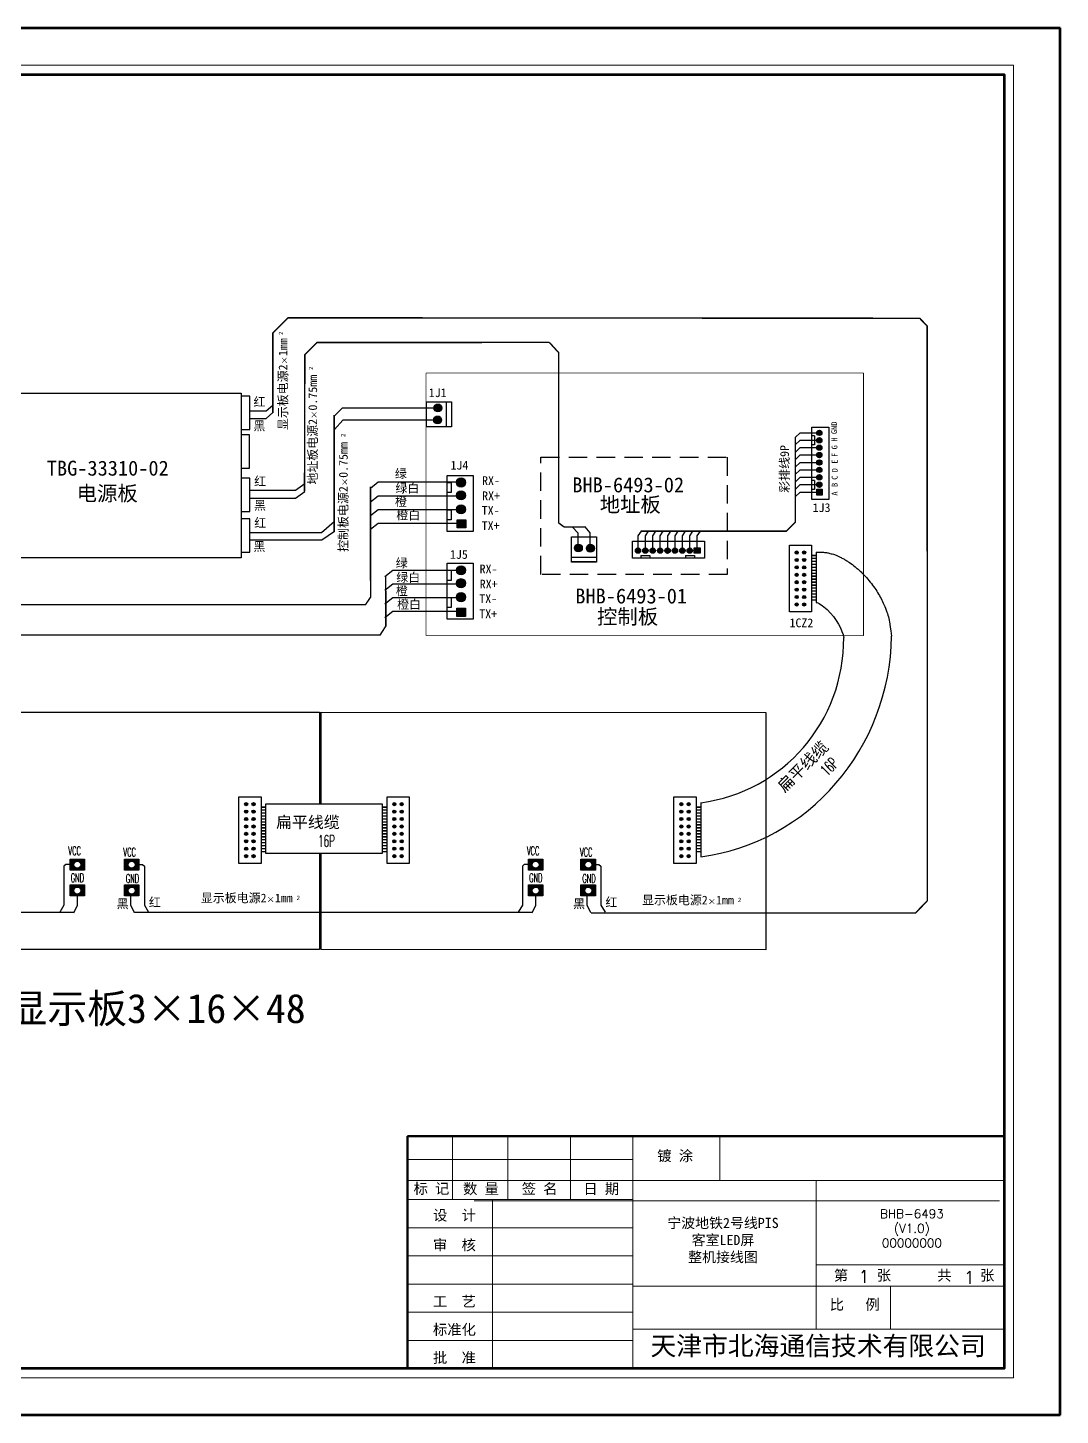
# Model space of a CAD drawing. Header units: millimetres. Extents: x 21690 to 43741, y 2905 to 6411.
# Drawn here: x 22008.2 to 22362, y 2905 to 3380.2 of the extents above; entities that cross this region are included whole.
import ezdxf

# ---------------------------------------------------------------- set-up
doc = ezdxf.new("R2010")
doc.units = ezdxf.units.MM
doc.linetypes.add('DASHED2', pattern=[9.525, 6.35, -3.175])
doc.layers.add('KEEPOUTLAYER', color=6, linetype='Continuous')
doc.layers.add('SHEET', color=5, linetype='Continuous')
doc.layers.add('图层2', color=4, linetype='Continuous', lineweight=15)
doc.styles.get("Standard").update_dxf_attribs({"font": 'txt', "bigfont": 'gbcbig.shx'})
doc.styles.add('STYLE2', font='SIMHEI.TTF')

msp = doc.modelspace()

# ---------------------------------------------------------------- hatches: boundary and pattern name
at = {"linetype": 'Continuous'}
for points in [[(22147.38, 3250.02, 1), (22150.08, 3250.02, 1)], [(22147.29, 3245.91, 1), (22149.99, 3245.91, 1)], [(22155.09, 3224.51, 1), (22158.23, 3224.51, 1)], [(22155.09, 3220.08, 1), (22158.23, 3220.08, 1)], [(22155.09, 3215.3, 1), (22158.23, 3215.3, 1)], [(22198.24, 3202.05, 1), (22195.54, 3202.05, 1)], [(22202.36, 3201.96, 1), (22199.66, 3201.96, 1)], [(22272.25, 3200.49, 1), (22271.17, 3200.49, 1)], [(22272.25, 3197.95, 1), (22271.17, 3197.95, 1)], [(22274.79, 3200.49, 1), (22273.71, 3200.49, 1)], [(22274.79, 3197.95, 1), (22273.71, 3197.95, 1)], [(22155.09, 3194.43, 1), (22158.23, 3194.43, 1)], [(22272.25, 3195.41, 1), (22271.17, 3195.41, 1)], [(22272.25, 3192.87, 1), (22271.17, 3192.87, 1)], [(22274.79, 3195.41, 1), (22273.71, 3195.41, 1)], [(22274.79, 3192.87, 1), (22273.71, 3192.87, 1)], [(22155.09, 3189.99, 1), (22158.23, 3189.99, 1)], [(22272.25, 3190.33, 1), (22271.17, 3190.33, 1)], [(22274.79, 3190.33, 1), (22273.71, 3190.33, 1)], [(22155.09, 3185.21, 1), (22158.23, 3185.21, 1)], [(22272.25, 3187.79, 1), (22271.17, 3187.79, 1)], [(22272.25, 3185.25, 1), (22271.17, 3185.25, 1)], [(22274.79, 3187.79, 1), (22273.71, 3187.79, 1)], [(22274.79, 3185.25, 1), (22273.71, 3185.25, 1)], [(22272.25, 3182.71, 1), (22271.17, 3182.71, 1)], [(22274.79, 3182.71, 1), (22273.71, 3182.71, 1)], [(22083.57, 3114.31, 1), (22082.49, 3114.31, 1)], [(22086.11, 3114.31, 1), (22085.03, 3114.31, 1)], [(22134.34, 3114.31, 1), (22133.26, 3114.31, 1)], [(22136.88, 3114.31, 1), (22135.8, 3114.31, 1)], [(22232.69, 3114.31, 1), (22231.61, 3114.31, 1)], [(22235.23, 3114.31, 1), (22234.15, 3114.31, 1)], [(22083.57, 3111.77, 1), (22082.49, 3111.77, 1)], [(22083.57, 3109.23, 1), (22082.49, 3109.23, 1)], [(22086.11, 3111.77, 1), (22085.03, 3111.77, 1)], [(22086.11, 3109.23, 1), (22085.03, 3109.23, 1)], [(22134.34, 3111.77, 1), (22133.26, 3111.77, 1)], [(22134.34, 3109.23, 1), (22133.26, 3109.23, 1)], [(22136.88, 3111.77, 1), (22135.8, 3111.77, 1)], [(22136.88, 3109.23, 1), (22135.8, 3109.23, 1)], [(22232.69, 3111.77, 1), (22231.61, 3111.77, 1)], [(22232.69, 3109.23, 1), (22231.61, 3109.23, 1)], [(22235.23, 3111.77, 1), (22234.15, 3111.77, 1)], [(22235.23, 3109.23, 1), (22234.15, 3109.23, 1)], [(22083.57, 3106.69, 1), (22082.49, 3106.69, 1)], [(22083.57, 3104.15, 1), (22082.49, 3104.15, 1)], [(22086.11, 3106.69, 1), (22085.03, 3106.69, 1)], [(22086.11, 3104.15, 1), (22085.03, 3104.15, 1)], [(22134.34, 3106.69, 1), (22133.26, 3106.69, 1)], [(22134.34, 3104.15, 1), (22133.26, 3104.15, 1)], [(22136.88, 3106.69, 1), (22135.8, 3106.69, 1)], [(22136.88, 3104.15, 1), (22135.8, 3104.15, 1)], [(22232.69, 3106.69, 1), (22231.61, 3106.69, 1)], [(22232.69, 3104.15, 1), (22231.61, 3104.15, 1)], [(22235.23, 3106.69, 1), (22234.15, 3106.69, 1)], [(22235.23, 3104.15, 1), (22234.15, 3104.15, 1)], [(22083.57, 3101.61, 1), (22082.49, 3101.61, 1)], [(22083.57, 3099.07, 1), (22082.49, 3099.07, 1)], [(22086.11, 3101.61, 1), (22085.03, 3101.61, 1)], [(22086.11, 3099.07, 1), (22085.03, 3099.07, 1)], [(22134.34, 3101.61, 1), (22133.26, 3101.61, 1)], [(22134.34, 3099.07, 1), (22133.26, 3099.07, 1)], [(22136.88, 3101.61, 1), (22135.8, 3101.61, 1)], [(22136.88, 3099.07, 1), (22135.8, 3099.07, 1)], [(22232.69, 3101.61, 1), (22231.61, 3101.61, 1)], [(22232.69, 3099.07, 1), (22231.61, 3099.07, 1)], [(22235.23, 3101.61, 1), (22234.15, 3101.61, 1)], [(22235.23, 3099.07, 1), (22234.15, 3099.07, 1)], [(22083.57, 3096.53, 1), (22082.49, 3096.53, 1)], [(22086.11, 3096.53, 1), (22085.03, 3096.53, 1)], [(22134.34, 3096.53, 1), (22133.26, 3096.53, 1)], [(22136.88, 3096.53, 1), (22135.8, 3096.53, 1)], [(22232.69, 3096.53, 1), (22231.61, 3096.53, 1)], [(22235.23, 3096.53, 1), (22234.15, 3096.53, 1)]]:
    msp.add_hatch(color=256, dxfattribs=at).paths.add_polyline_path(points)
h = msp.add_hatch(color=256)
h.paths.add_polyline_path([(22022.67, 3091.75), (22027.62, 3091.75), (22027.62, 3095.49), (22022.67, 3095.49)])
h.paths.add_polyline_path([(22026.37, 3093.58, -1), (22023.97, 3093.58, -1)], flags=16)
h = msp.add_hatch(color=256)
h.paths.add_polyline_path([(22041.32, 3091.75), (22046.27, 3091.75), (22046.27, 3095.49), (22041.32, 3095.49)])
h.paths.add_polyline_path([(22045.02, 3093.58, -1), (22042.62, 3093.58, -1)], flags=16)
h = msp.add_hatch(color=256)
h.paths.add_polyline_path([(22179.77, 3091.75), (22184.72, 3091.75), (22184.72, 3095.49), (22179.77, 3095.49)])
h.paths.add_polyline_path([(22183.47, 3093.58, -1), (22181.07, 3093.58, -1)], flags=16)
h = msp.add_hatch(color=256)
h.paths.add_polyline_path([(22197.77, 3091.75), (22202.73, 3091.75), (22202.73, 3095.49), (22197.77, 3095.49)])
h.paths.add_polyline_path([(22201.47, 3093.58, -1), (22199.08, 3093.58, -1)], flags=16)
h = msp.add_hatch(color=256)
h.paths.add_polyline_path([(22022.67, 3082.91), (22027.62, 3082.91), (22027.62, 3086.65), (22022.67, 3086.65)])
h.paths.add_polyline_path([(22026.37, 3084.74, -1), (22023.97, 3084.74, -1)], flags=16)
h = msp.add_hatch(color=256)
h.paths.add_polyline_path([(22041.32, 3082.91), (22046.27, 3082.91), (22046.27, 3086.65), (22041.32, 3086.65)])
h.paths.add_polyline_path([(22045.02, 3084.74, -1), (22042.62, 3084.74, -1)], flags=16)
h = msp.add_hatch(color=256)
h.paths.add_polyline_path([(22179.77, 3082.91), (22184.72, 3082.91), (22184.72, 3086.65), (22179.77, 3086.65)])
h.paths.add_polyline_path([(22183.47, 3084.74, -1), (22181.07, 3084.74, -1)], flags=16)
h = msp.add_hatch(color=256)
h.paths.add_polyline_path([(22197.77, 3082.91), (22202.73, 3082.91), (22202.73, 3086.65), (22197.77, 3086.65)])
h.paths.add_polyline_path([(22201.47, 3084.74, -1), (22199.08, 3084.74, -1)], flags=16)
at = {"layer": 'KEEPOUTLAYER'}
for points in [[(22278.57, 3241.48, 1), (22280.37, 3241.48, 1)], [(22278.57, 3238.97, 1), (22280.37, 3238.97, 1)], [(22278.57, 3238.94, 1), (22280.37, 3238.94, 1)], [(22278.57, 3236.43, 1), (22280.37, 3236.43, 1)], [(22278.57, 3236.43, 1), (22280.37, 3236.43, 1)], [(22280.34, 3231.35, 1), (22278.54, 3231.35, 1)], [(22280.37, 3233.89, 1), (22278.57, 3233.89, 1)], [(22278.57, 3233.87, 1), (22280.37, 3233.87, 1)], [(22278.57, 3231.33, 1), (22280.37, 3231.33, 1)], [(22278.57, 3228.82, 1), (22280.37, 3228.82, 1)], [(22278.57, 3228.81, 1), (22280.37, 3228.81, 1)], [(22278.57, 3226.29, 1), (22280.37, 3226.29, 1)], [(22280.37, 3226.27, 1), (22278.57, 3226.27, 1)], [(22280.37, 3223.75, 1), (22278.57, 3223.75, 1)], [(22278.57, 3223.73, 1), (22280.37, 3223.73, 1)], [(22278.58, 3222.18), (22278.58, 3220.19), (22280.46, 3220.19), (22280.46, 3222.18)], [(22155.3, 3211.74), (22155.3, 3208.92), (22158.27, 3208.92), (22158.27, 3211.74)], [(22216.42, 3201.15, 1), (22218.22, 3201.15, 1)], [(22218.93, 3201.15, 1), (22220.73, 3201.15, 1)], [(22218.95, 3201.15, 1), (22220.75, 3201.15, 1)], [(22221.47, 3201.15, 1), (22223.27, 3201.15, 1)], [(22221.47, 3201.15, 1), (22223.27, 3201.15, 1)], [(22225.81, 3201.15, 1), (22224.01, 3201.15, 1)], [(22224.03, 3201.15, 1), (22225.83, 3201.15, 1)], [(22226.55, 3201.13, 1), (22228.35, 3201.13, 1)], [(22226.56, 3201.15, 1), (22228.36, 3201.15, 1)], [(22229.08, 3201.15, 1), (22230.88, 3201.15, 1)], [(22230.89, 3201.15, 1), (22229.09, 3201.15, 1)], [(22231.61, 3201.15, 1), (22233.41, 3201.15, 1)], [(22231.63, 3201.15, 1), (22233.43, 3201.15, 1)], [(22234.15, 3201.15, 1), (22235.95, 3201.15, 1)], [(22234.17, 3201.15, 1), (22235.97, 3201.15, 1)], [(22236.62, 3200.27), (22238.6, 3200.27), (22238.6, 3202.14), (22236.62, 3202.14)], [(22155.19, 3181.46), (22155.19, 3178.64), (22158.16, 3178.64), (22158.16, 3181.46)]]:
    msp.add_hatch(color=0, dxfattribs=at).paths.add_polyline_path(points)

# ---------------------------------------------------------------- linework, layer by layer
at = {"color": 7, "linetype": 'ByBlock', "lineweight": 100, "ltscale": 0.4}
for p, q in [((21690.03, 3380.24), (22362.03, 3380.24)), ((22362.03, 2905.04), (22362.03, 3380.24)), ((22342.83, 3348.46), (22342.83, 2921.04)), ((22362.03, 2905.04), (21690.03, 2905.04))]:
    msp.add_line(p, q, dxfattribs=at)
for p, q in [((22089.87, 3249), (22092.16, 3250.96)), ((22084.26, 3249), (22089.87, 3249)), ((22084.26, 3246.46), (22089.87, 3246.46)), ((22089.87, 3246.46), (22092.16, 3248.42)), ((22113.19, 3247.18), (22116.09, 3250.11)), ((22116.15, 3245.86), (22113.28, 3242.64)), ((22116.09, 3250.11), (22150.08, 3250.11)), ((22149.99, 3245.86), (22116.15, 3245.86)), ((22272.8, 3241.42), (22271.35, 3239.99)), ((22279.54, 3241.42), (22272.8, 3241.42)), ((22272.8, 3238.88), (22271.35, 3237.45)), ((22272.8, 3236.34), (22271.35, 3234.91)), ((22279.54, 3238.88), (22272.8, 3238.88)), ((22279.54, 3236.34), (22272.8, 3236.34)), ((22272.8, 3233.8), (22271.35, 3232.37)), ((22279.54, 3233.8), (22272.8, 3233.8)), ((22272.8, 3231.26), (22271.35, 3229.83)), ((22272.8, 3228.72), (22271.35, 3227.29)), ((22279.54, 3231.26), (22272.8, 3231.26)), ((22279.54, 3228.72), (22272.8, 3228.72)), ((22099.98, 3221.81), (22103.11, 3224.16)), ((22128.3, 3224.55), (22125.63, 3222.45)), ((22128.3, 3224.55), (22125.63, 3222.45)), ((22128.3, 3224.55), (22125.63, 3222.45)), ((22156.5, 3224.55), (22128.3, 3224.55)), ((22156.5, 3224.55), (22136.07, 3224.55)), ((22156.5, 3224.55), (22136.07, 3224.55)), ((22156.5, 3224.55), (22136.07, 3224.55)), ((22272.8, 3226.18), (22271.35, 3224.75)), ((22272.8, 3223.64), (22271.35, 3222.21)), ((22279.54, 3226.18), (22272.8, 3226.18)), ((22279.54, 3223.64), (22272.8, 3223.64)), ((22084.26, 3221.84), (22100.01, 3221.84)), ((22084.26, 3219.1), (22099.94, 3219.1)), ((22099.9, 3219.08), (22103.15, 3221.42)), ((22128.3, 3219.85), (22125.64, 3217.75)), ((22156.5, 3219.85), (22128.3, 3219.85)), ((22272.8, 3221.1), (22271.35, 3219.67)), ((22279.54, 3221.1), (22272.8, 3221.1)), ((22128.3, 3215.15), (22125.64, 3213.05)), ((22156.5, 3215.15), (22128.3, 3215.15)), ((22108.88, 3207.41), (22113.21, 3211.15)), ((22108.97, 3204.8), (22113.36, 3207.85)), ((22128.3, 3210.45), (22125.65, 3208.36)), ((22156.5, 3210.45), (22128.3, 3210.45)), ((22196.84, 3207.19), (22194.81, 3209.31)), ((22200.93, 3207.21), (22199.24, 3209.28)), ((22218.37, 3207.77), (22217.25, 3206.18)), ((22219.87, 3206.18), (22220.9, 3207.82)), ((22222.41, 3206.18), (22223.44, 3207.82)), ((22224.95, 3206.18), (22225.98, 3207.82)), ((22227.49, 3206.18), (22228.52, 3207.82)), ((22230.03, 3206.18), (22231.06, 3207.82)), ((22232.57, 3206.18), (22233.6, 3207.82)), ((22235.11, 3206.18), (22236.14, 3207.82)), ((22237.65, 3206.18), (22238.68, 3207.82)), ((22084.26, 3207.42), (22106.85, 3207.42)), ((22084.3, 3204.8), (22108.97, 3204.8)), ((22084.35, 3207.41), (22108.88, 3207.41)), ((22196.84, 3202.15), (22196.84, 3207.19)), ((22200.93, 3201.92), (22200.93, 3207.21)), ((22217.25, 3206.18), (22217.25, 3201.1)), ((22219.87, 3201.12), (22219.87, 3206.18)), ((22222.41, 3201.12), (22222.41, 3206.18)), ((22224.95, 3201.12), (22224.95, 3206.18)), ((22227.49, 3201.12), (22227.49, 3206.18)), ((22230.03, 3201.12), (22230.03, 3206.18)), ((22232.57, 3201.12), (22232.57, 3206.18)), ((22235.11, 3201.12), (22235.11, 3206.18)), ((22237.65, 3201.12), (22237.65, 3206.18)), ((22278.34, 3200.65), (22278.34, 3183.42)), ((22133.33, 3194.37), (22130.61, 3192.2)), ((22156.3, 3194.37), (22133.33, 3194.37)), ((22133.33, 3189.67), (22130.61, 3187.5)), ((22156.3, 3189.67), (22133.33, 3189.67)), ((22133.33, 3184.97), (22130.61, 3182.8)), ((22156.3, 3184.97), (22133.33, 3184.97)), ((22133.33, 3180.27), (22130.61, 3178.1)), ((22156.3, 3180.27), (22133.33, 3180.27)), ((22238.87, 3114.84), (22238.82, 3096.33)), ((22021.25, 3093.7), (22020.58, 3093.14)), ((22023.98, 3093.7), (22021.25, 3093.7)), ((22045.15, 3093.7), (22047.47, 3093.7)), ((22047.47, 3093.7), (22048.14, 3093.14)), ((22178.35, 3093.7), (22177.68, 3093.14)), ((22181.08, 3093.7), (22178.35, 3093.7)), ((22201.6, 3093.7), (22203.92, 3093.7)), ((22203.92, 3093.7), (22204.6, 3093.14)), ((22020.58, 3093.14), (22020.58, 3079.69)), ((22048.14, 3093.14), (22048.14, 3081.03)), ((22177.68, 3093.14), (22177.68, 3079.69)), ((22204.6, 3093.14), (22204.6, 3081.03)), ((22020.58, 3079.72), (22019.16, 3077.36)), ((22023.98, 3077.14), (22025.23, 3079.72)), ((22025.23, 3079.72), (22025.23, 3083.46)), ((22043.49, 3079.72), (22043.49, 3083.46)), ((22044.74, 3077.14), (22043.49, 3079.72)), ((22048.14, 3081.03), (22048.14, 3079.72)), ((22048.14, 3079.72), (22049.56, 3077.36)), ((22177.68, 3079.72), (22176.26, 3077.36)), ((22181.08, 3077.14), (22182.33, 3079.72)), ((22182.33, 3079.72), (22182.33, 3083.46)), ((22199.94, 3079.72), (22199.94, 3083.46)), ((22201.19, 3077.14), (22199.94, 3079.72)), ((22204.6, 3081.03), (22204.6, 3079.72)), ((22204.6, 3079.72), (22206.01, 3077.36))]:
    msp.add_line(p, q)
at = {"linetype": 'Continuous'}
for p, q in [((22151.73, 3243.6), (22151.73, 3252.15)), ((22153.4, 3251.79), (22153.4, 3243.75)), ((22151.89, 3224.5), (22153.32, 3224.5)), ((22153.32, 3224.5), (22153.32, 3221.06)), ((22153.32, 3221.06), (22151.89, 3221.06)), ((22151.89, 3215.16), (22153.32, 3215.16)), ((22153.32, 3215.16), (22153.32, 3211.72)), ((22153.32, 3211.72), (22151.89, 3211.72)), ((22194.58, 3198.97), (22203.14, 3198.97)), ((22151.89, 3194.41), (22153.32, 3194.41)), ((22153.32, 3194.41), (22153.32, 3190.98)), ((22202.77, 3197.29), (22194.74, 3197.29)), ((22153.32, 3190.98), (22151.89, 3190.98)), ((22151.89, 3185.07), (22153.32, 3185.07)), ((22153.32, 3185.07), (22153.32, 3181.64)), ((22153.32, 3181.64), (22151.89, 3181.64))]:
    msp.add_line(p, q, dxfattribs=at)
at = {"color": 7, "lineweight": 50}
for p, q in [((22138.35, 3000.6), (22342.83, 3000.6)), ((22138.35, 3000.6), (22138.35, 2921.04)), ((22138.67, 3000.6), (22342.83, 3000.6))]:
    msp.add_line(p, q, dxfattribs=at)
at = {"color": 7, "lineweight": 13}
for p, q in [((22153.7, 3000.6), (22153.7, 2978.89)), ((22172.67, 3000.6), (22172.67, 2978.89)), ((22194.2, 3000.6), (22194.2, 2978.89)), ((22215.54, 3000.6), (22215.54, 2921.04)), ((22215.54, 3000.6), (22215.54, 2921.04)), ((22245.38, 3000.6), (22245.38, 2985.41)), ((22138.35, 2992.64), (22215.54, 2992.64)), ((22138.35, 2985.41), (22342.83, 2985.41)), ((22278.43, 2985.41), (22278.43, 2934.49)), ((22138.35, 2978.89), (22215.54, 2978.89)), ((22138.35, 2978.89), (22215.54, 2978.89)), ((22167.47, 2978.89), (22167.47, 2921.04)), ((22138.35, 2969.28), (22215.53, 2969.28)), ((22138.35, 2959.63), (22215.53, 2959.63)), ((22278.43, 2956.57), (22342.83, 2956.57)), ((22138.35, 2949.98), (22215.53, 2949.98)), ((22215.54, 2949.2), (22342.83, 2949.2)), ((22303.82, 2949.12), (22303.82, 2934.49)), ((22138.35, 2940.33), (22215.53, 2940.33)), ((22215.54, 2934.49), (22342.83, 2934.49)), ((22138.35, 2930.69), (22215.53, 2930.69))]:
    msp.add_line(p, q, dxfattribs=at)
at = {"color": 0, "lineweight": 13}
msp.add_line((22161.17, 2978.44), (22341.17, 2978.44), dxfattribs=at)
at = {"color": 7, "linetype": 'ByBlock', "lineweight": 13, "ltscale": 0.4}
msp.add_lwpolyline([(21723.63, 3367.44), (22346.03, 3367.44), (22346.03, 2917.84), (21723.63, 2917.84)], close=True, dxfattribs=at)
at = {"color": 7, "linetype": 'ByBlock', "lineweight": 100, "ltscale": 0.4}
msp.add_lwpolyline([(21726.83, 3364.24), (22342.83, 3364.24), (22342.83, 2921.04), (21726.83, 2921.04)], close=True, dxfattribs=at)
for points, const_width in [([(22092.15, 3248.31), (22092.18, 3275.66), (22097.42, 3280.9), (22313.84, 3280.74), (22316.42, 3278.11), (22316.47, 3081.2)], 0.5), ([(22103.03, 3221.42), (22103.14, 3268.28), (22107.32, 3272.44), (22186.94, 3272.47)], 0.5), ([(22192, 3209.24), (22190.16, 3210.64), (22190.16, 3268.93), (22186.94, 3272.47)], 0.5), ([(22144.7, 3172.02), (22144.7, 3262.02)], 0.254), ([(22144.7, 3262.02), (22294.7, 3262.02)], 0.254), ([(22294.59, 3172.02), (22294.59, 3262.02)], 0.254), ([(22113.21, 3207.66), (22113.21, 3247.57)], 0.5), ([(22218.22, 3207.83), (22262.16, 3207.83), (22268.13, 3207.83), (22271.26, 3210.95), (22271.25, 3240.03)], 0.5), ([(21849.95, 3208.84), (21859.92, 3208.84), (21862.85, 3205.94), (21862.85, 3185.64), (21865.86, 3182.64), (22123.92, 3182.64), (22125.67, 3185.24), (22125.63, 3223.06)], 0.5), ([(21829.66, 3208.89), (21839.74, 3208.83), (21842.79, 3205.75), (21842.79, 3175.91), (21846.42, 3172.24), (22117.18, 3172.24)], 0.5), ([(22192, 3209.24), (22199.51, 3209.24)], 0.5), ([(22117.18, 3172.24), (22128.92, 3172.24), (22130.89, 3175.33), (22130.87, 3192.27)], 0.5), ([(22144.7, 3172.02), (22294.7, 3172.02)], 0.254), ([(22316.47, 3081.2), (22312.38, 3077.03), (22201.22, 3077.08)], 0.5), ([(21887.65, 3077.26), (22024.04, 3077.26)], 0.5), ([(22044.75, 3077.26), (22181.14, 3077.26)], 0.5)]:
    msp.add_lwpolyline(points, dxfattribs=dict(const_width=const_width))
for points in [[(21990.12, 3255.1), (22081.34, 3255.1), (22081.34, 3198.66), (21990.12, 3198.66)], [(22084.27, 3254.02), (22081.34, 3254.02), (22081.34, 3242.61), (22084.27, 3242.61)], [(22084.2, 3240.79), (22081.27, 3240.79), (22081.27, 3229.37), (22084.2, 3229.37)], [(22084.27, 3226.01), (22081.34, 3226.01), (22081.34, 3214.59), (22084.27, 3214.59)], [(22084.27, 3212.08), (22081.34, 3212.08), (22081.34, 3200.67), (22084.27, 3200.67)], [(22022.67, 3095.49), (22027.62, 3095.49), (22027.62, 3091.75), (22022.67, 3091.75)], [(22041.32, 3095.49), (22046.27, 3095.49), (22046.27, 3091.75), (22041.32, 3091.75)], [(22179.77, 3095.49), (22184.72, 3095.49), (22184.72, 3091.75), (22179.77, 3091.75)], [(22197.77, 3095.49), (22202.73, 3095.49), (22202.73, 3091.75), (22197.77, 3091.75)], [(22022.67, 3086.65), (22027.62, 3086.65), (22027.62, 3082.91), (22022.67, 3082.91)], [(22041.32, 3086.65), (22046.27, 3086.65), (22046.27, 3082.91), (22041.32, 3082.91)], [(22179.77, 3086.65), (22184.72, 3086.65), (22184.72, 3082.91), (22179.77, 3082.91)], [(22197.77, 3086.65), (22202.73, 3086.65), (22202.73, 3082.91), (22197.77, 3082.91)]]:
    msp.add_lwpolyline(points, close=True)
at = {"linetype": 'Continuous'}
for points in [[(22153.44, 3243.6), (22144.83, 3243.6), (22144.83, 3252.15), (22153.44, 3252.15)], [(22151.89, 3226.94), (22160.79, 3226.94), (22160.79, 3207.73), (22151.89, 3207.73)], [(22194.58, 3197.25), (22194.58, 3205.86), (22203.14, 3205.86), (22203.14, 3197.25)], [(22151.89, 3196.85), (22160.79, 3196.85), (22160.79, 3177.65), (22151.89, 3177.65)]]:
    msp.add_lwpolyline(points, close=True, dxfattribs=at)
at = {"linetype": 'DASHED2'}
msp.add_lwpolyline([(22184.06, 3233.13), (22247.92, 3233.13), (22247.92, 3193.03), (22184.06, 3193.03)], close=True, dxfattribs=at)
at = {"linetype": 'Continuous'}
for centre, radius in [((22156.66, 3224.51), 1.57), ((22156.66, 3220.08), 1.57), ((22156.66, 3215.3), 1.57), ((22271.71, 3200.49), 0.542), ((22271.71, 3197.95), 0.542), ((22274.25, 3200.49), 0.542), ((22274.25, 3197.95), 0.542), ((22156.66, 3194.43), 1.57), ((22271.71, 3195.41), 0.542), ((22271.71, 3192.87), 0.542), ((22274.25, 3195.41), 0.542), ((22274.25, 3192.87), 0.542), ((22156.66, 3189.99), 1.57), ((22271.71, 3190.33), 0.542), ((22274.25, 3190.33), 0.542), ((22156.66, 3185.21), 1.57), ((22271.71, 3187.79), 0.542), ((22271.71, 3185.25), 0.542), ((22274.25, 3187.79), 0.542), ((22274.25, 3185.25), 0.542), ((22271.71, 3182.71), 0.542), ((22274.25, 3182.71), 0.542), ((22083.03, 3114.31), 0.542), ((22085.57, 3114.31), 0.542), ((22133.8, 3114.31), 0.542), ((22136.34, 3114.31), 0.542), ((22232.15, 3114.31), 0.542), ((22234.69, 3114.31), 0.542), ((22083.03, 3111.77), 0.542), ((22083.03, 3109.23), 0.542), ((22085.57, 3111.77), 0.542), ((22085.57, 3109.23), 0.542), ((22133.8, 3111.77), 0.542), ((22133.8, 3109.23), 0.542), ((22136.34, 3111.77), 0.542), ((22136.34, 3109.23), 0.542), ((22232.15, 3111.77), 0.542), ((22232.15, 3109.23), 0.542), ((22234.69, 3111.77), 0.542), ((22234.69, 3109.23), 0.542), ((22083.03, 3106.69), 0.542), ((22083.03, 3104.15), 0.542), ((22085.57, 3106.69), 0.542), ((22085.57, 3104.15), 0.542), ((22133.8, 3106.69), 0.542), ((22133.8, 3104.15), 0.542), ((22136.34, 3106.69), 0.542), ((22136.34, 3104.15), 0.542), ((22232.15, 3106.69), 0.542), ((22232.15, 3104.15), 0.542), ((22234.69, 3106.69), 0.542), ((22234.69, 3104.15), 0.542), ((22083.03, 3101.61), 0.542), ((22083.03, 3099.07), 0.542), ((22085.57, 3101.61), 0.542), ((22085.57, 3099.07), 0.542), ((22133.8, 3101.61), 0.542), ((22133.8, 3099.07), 0.542), ((22136.34, 3101.61), 0.542), ((22136.34, 3099.07), 0.542), ((22232.15, 3101.61), 0.542), ((22232.15, 3099.07), 0.542), ((22234.69, 3101.61), 0.542), ((22234.69, 3099.07), 0.542), ((22083.03, 3096.53), 0.542), ((22085.57, 3096.53), 0.542), ((22133.8, 3096.53), 0.542), ((22136.34, 3096.53), 0.542), ((22232.15, 3096.53), 0.542), ((22234.69, 3096.53), 0.542)]:
    msp.add_circle(centre, radius, dxfattribs=at)
for centre in [(22025.17, 3093.58), (22043.82, 3093.58), (22182.27, 3093.58), (22200.27, 3093.58), (22025.17, 3084.74), (22043.82, 3084.74), (22182.27, 3084.74), (22200.27, 3084.74)]:
    msp.add_circle(centre, 1.2)
for major_axis, ratio, start_param, end_param in [((13.35, 75.07), 0.963372, 3.435207, 4.882045), ((-30.61, 49.04), 0.984647, 2.720517, 4.152602)]:
    msp.add_ellipse((22230.67, 3171.91), major_axis=major_axis, ratio=ratio, start_param=start_param, end_param=end_param)
for points, knots in [([(22278.34, 3200.65), (22279.28, 3200.69), (22279.89, 3200.67), (22281, 3200.6), (22281.49, 3200.54), (22282.35, 3200.39), (22282.72, 3200.31), (22283.69, 3200.08), (22284.18, 3199.93), (22285.03, 3199.63), (22285.39, 3199.49), (22286.02, 3199.22), (22286.3, 3199.09), (22287.03, 3198.74), (22287.44, 3198.52), (22288.18, 3198.1), (22288.52, 3197.89), (22289.18, 3197.47), (22289.49, 3197.26), (22290.46, 3196.6), (22291.09, 3196.12), (22292.06, 3195.35), (22292.39, 3195.07), (22293.06, 3194.48), (22293.41, 3194.16), (22294.09, 3193.52), (22294.41, 3193.2), (22295.35, 3192.23), (22295.93, 3191.57), (22297.62, 3189.54), (22298.59, 3188.15), (22300.28, 3185.4), (22300.99, 3184.04), (22301.98, 3181.83), (22302.32, 3180.98), (22302.87, 3179.4), (22303.09, 3178.68), (22303.39, 3177.53), (22303.48, 3177.14), (22304.21, 3171.91)], [1.081684, 1.081684, 1.081684, 1.081684, 1.173461, 1.173461, 1.271244, 1.271244, 1.369028, 1.369028, 1.553913, 1.553913, 1.738799, 1.738799, 1.923684, 1.923684, 2.269385, 2.269385, 2.615086, 2.615086, 2.960787, 2.960787, 3.690358, 3.690358, 4.066237, 4.066237, 4.456149, 4.456149, 4.846062, 4.846062, 5.625887, 5.625887, 7.262777, 7.262777, 8.899668, 8.899668, 9.917861, 9.917861, 10.758122, 10.758122, 11.16872, 11.16872, 11.16872, 11.16872]), ([(22278.34, 3183.42), (22278.83, 3183.45), (22284.48, 3179.89), (22287.37, 3173.8), (22287.84, 3171.41)], [1.075677, 1.075677, 1.075677, 1.075677, 4.263999, 11.231454, 11.231454, 11.231454, 11.231454])]:
    msp.add_open_spline(points, degree=3, knots=knots)
at = {"layer": 'KEEPOUTLAYER', "color": 0}
for p, q in [((22277.79, 3240.47), (22276.85, 3240.47)), ((22277.79, 3237.38), (22276.85, 3237.38)), ((22277.79, 3240.47), (22277.79, 3237.38)), ((22277.79, 3225.18), (22276.85, 3225.18)), ((22277.79, 3222.12), (22276.85, 3222.12)), ((22277.79, 3225.18), (22277.79, 3222.12)), ((22218.33, 3199.48), (22218.33, 3198.54)), ((22218.33, 3199.48), (22221.42, 3199.48)), ((22221.42, 3199.48), (22221.42, 3198.54)), ((22233.61, 3199.48), (22236.67, 3199.48)), ((22233.61, 3199.48), (22233.61, 3198.54)), ((22236.67, 3199.48), (22236.67, 3198.54))]:
    msp.add_line(p, q, dxfattribs=at)
for points in [[(22282.73, 3243.39), (22282.75, 3218.68), (22276.85, 3218.68), (22276.85, 3243.41)], [(22280.46, 3222.18), (22280.46, 3220.19), (22278.58, 3220.19), (22278.58, 3222.18)], [(22158.27, 3208.92), (22155.3, 3208.92), (22155.3, 3211.74), (22158.27, 3211.74)], [(22215.41, 3204.42), (22240.12, 3204.43), (22240.12, 3198.54), (22215.39, 3198.54)], [(22236.62, 3202.14), (22238.6, 3202.14), (22238.6, 3200.27), (22236.62, 3200.27)], [(22158.16, 3178.64), (22155.19, 3178.64), (22155.19, 3181.46), (22158.16, 3181.46)]]:
    msp.add_lwpolyline(points, close=True, dxfattribs=at)
for centre, radius in [((22148.73, 3250.02), 1.35), ((22148.64, 3245.91), 1.35), ((22279.47, 3241.48), 0.9), ((22279.47, 3238.97), 0.9), ((22279.47, 3238.94), 0.9), ((22279.47, 3236.43), 0.9), ((22279.47, 3236.43), 0.9), ((22279.44, 3231.35), 0.9), ((22279.47, 3233.89), 0.9), ((22279.47, 3233.87), 0.9), ((22279.47, 3231.33), 0.9), ((22279.47, 3228.82), 0.9), ((22279.47, 3228.81), 0.9), ((22279.47, 3226.29), 0.9), ((22279.47, 3226.27), 0.9), ((22279.47, 3223.75), 0.9), ((22279.47, 3223.73), 0.9), ((22196.89, 3202.05), 1.35), ((22201.01, 3201.96), 1.35), ((22217.32, 3201.15), 0.9), ((22219.83, 3201.15), 0.9), ((22219.85, 3201.15), 0.9), ((22222.37, 3201.15), 0.9), ((22222.37, 3201.15), 0.9), ((22224.91, 3201.15), 0.9), ((22224.93, 3201.15), 0.9), ((22227.45, 3201.13), 0.9), ((22227.46, 3201.15), 0.9), ((22229.98, 3201.15), 0.9), ((22229.99, 3201.15), 0.9), ((22232.51, 3201.15), 0.9), ((22232.53, 3201.15), 0.9), ((22235.05, 3201.15), 0.9), ((22235.07, 3201.15), 0.9)]:
    msp.add_circle(centre, radius, dxfattribs=at)
at = {"layer": 'SHEET', "color": 0}
for points in [[(22269.21, 3203.06), (22276.83, 3203.06), (22276.83, 3180.2), (22269.21, 3180.2), (22269.21, 3203.06)], [(21955.72, 3145.83), (22108.12, 3145.83), (22108.12, 3114.34)], [(22108.73, 3145.82), (22261.13, 3145.68), (22261.13, 3064.4), (22108.73, 3064.56), (22108.73, 3097.57)], [(22108.73, 3114.34), (22108.73, 3145.82)], [(22080.54, 3116.88), (22088.16, 3116.88), (22088.16, 3094.02), (22080.54, 3094.02), (22080.54, 3116.88)], [(22131.31, 3116.88), (22138.93, 3116.88), (22138.93, 3094.02), (22131.31, 3094.02), (22131.31, 3116.88)], [(22229.65, 3116.88), (22237.27, 3116.88), (22237.27, 3094.02), (22229.65, 3094.02), (22229.65, 3116.88)], [(22108.12, 3097.57), (22108.12, 3064.55), (21955.72, 3064.55), (21955.72, 3097.57)]]:
    msp.add_lwpolyline(points, dxfattribs=at)
at = {"layer": 'SHEET'}
for points in [[(22271.73, 3200.88, 1), (22271.73, 3200.88, 1)], [(22271.73, 3198.34, 1), (22271.73, 3198.34, 1)], [(22274.27, 3200.88, 1), (22274.27, 3200.88, 1)], [(22274.27, 3198.34, 1), (22274.27, 3198.34, 1)], [(22274.29, 3200.52, 1), (22274.29, 3200.52, 1)], [(22271.73, 3195.8, 1), (22271.73, 3195.8, 1)], [(22274.27, 3195.8, 1), (22274.27, 3195.8, 1)], [(22271.73, 3193.26, 1), (22271.73, 3193.26, 1)], [(22271.73, 3190.72, 1), (22271.73, 3190.72, 1)], [(22274.27, 3193.26, 1), (22274.27, 3193.26, 1)], [(22274.27, 3190.72, 1), (22274.27, 3190.72, 1)], [(22271.73, 3188.18, 1), (22271.73, 3188.18, 1)], [(22271.73, 3185.64, 1), (22271.73, 3185.64, 1)], [(22274.27, 3188.18, 1), (22274.27, 3188.18, 1)], [(22274.27, 3185.64, 1), (22274.27, 3185.64, 1)], [(22271.73, 3183.1, 1), (22271.73, 3183.1, 1)], [(22274.27, 3183.1, 1), (22274.27, 3183.1, 1)], [(22085.62, 3114.34, 1), (22085.62, 3114.34, 1)], [(22136.39, 3114.34, 1), (22136.39, 3114.34, 1)], [(22232.17, 3114.69, 1), (22232.17, 3114.69, 1)], [(22234.71, 3114.69, 1), (22234.71, 3114.69, 1)], [(22234.73, 3114.34, 1), (22234.73, 3114.34, 1)], [(22232.17, 3112.15, 1), (22232.17, 3112.15, 1)], [(22232.17, 3109.61, 1), (22232.17, 3109.61, 1)], [(22234.71, 3112.15, 1), (22234.71, 3112.15, 1)], [(22234.71, 3109.61, 1), (22234.71, 3109.61, 1)], [(22232.17, 3107.07, 1), (22232.17, 3107.07, 1)], [(22232.17, 3104.53, 1), (22232.17, 3104.53, 1)], [(22234.71, 3107.07, 1), (22234.71, 3107.07, 1)], [(22234.71, 3104.53, 1), (22234.71, 3104.53, 1)], [(22232.17, 3101.99, 1), (22232.17, 3101.99, 1)], [(22232.17, 3099.45, 1), (22232.17, 3099.45, 1)], [(22234.71, 3101.99, 1), (22234.71, 3101.99, 1)], [(22234.71, 3099.45, 1), (22234.71, 3099.45, 1)], [(22232.17, 3096.91, 1), (22232.17, 3096.91, 1)], [(22234.71, 3096.91, 1), (22234.71, 3096.91, 1)]]:
    msp.add_lwpolyline(points, format="xyb", close=True, dxfattribs=at)
at = {"layer": 'SHEET', "color": 0, "const_width": 0.508}
for points in [[(22276.83, 3199.51), (22278.36, 3199.51)], [(22276.83, 3198.49), (22278.36, 3198.49)], [(22276.83, 3197.48), (22278.36, 3197.48)], [(22276.83, 3196.46), (22278.36, 3196.46)], [(22276.83, 3195.44), (22278.36, 3195.44)], [(22276.83, 3194.43), (22278.36, 3194.43)], [(22276.83, 3193.41), (22278.36, 3193.41)], [(22276.83, 3192.4), (22278.36, 3192.4)], [(22276.83, 3191.38), (22278.36, 3191.38)], [(22276.83, 3190.36), (22278.36, 3190.36)], [(22276.83, 3189.35), (22278.36, 3189.35)], [(22276.83, 3188.33), (22278.36, 3188.33)], [(22276.83, 3187.32), (22278.36, 3187.32)], [(22276.83, 3186.3), (22278.36, 3186.3)], [(22276.83, 3185.28), (22278.36, 3185.28)], [(22276.83, 3184.27), (22278.36, 3184.27)], [(22088.16, 3113.32), (22089.68, 3113.32)], [(22129.81, 3113.32), (22131.34, 3113.32)], [(22237.27, 3113.32), (22238.8, 3113.32)], [(22088.16, 3112.31), (22089.68, 3112.31)], [(22088.16, 3111.29), (22089.68, 3111.29)], [(22088.16, 3110.27), (22089.68, 3110.27)], [(22088.16, 3109.26), (22089.68, 3109.26)], [(22088.16, 3108.24), (22089.68, 3108.24)], [(22129.81, 3112.31), (22131.34, 3112.31)], [(22129.81, 3111.29), (22131.34, 3111.29)], [(22129.81, 3110.27), (22131.34, 3110.27)], [(22129.81, 3109.26), (22131.34, 3109.26)], [(22129.81, 3108.24), (22131.34, 3108.24)], [(22237.27, 3112.31), (22238.8, 3112.31)], [(22237.27, 3111.29), (22238.8, 3111.29)], [(22237.27, 3110.27), (22238.8, 3110.27)], [(22237.27, 3109.26), (22238.8, 3109.26)], [(22237.27, 3108.24), (22238.8, 3108.24)], [(22088.16, 3107.23), (22089.68, 3107.23)], [(22088.16, 3106.21), (22089.68, 3106.21)], [(22088.16, 3105.19), (22089.68, 3105.19)], [(22088.16, 3104.18), (22089.68, 3104.18)], [(22088.16, 3103.16), (22089.68, 3103.16)], [(22129.81, 3107.23), (22131.34, 3107.23)], [(22129.81, 3106.21), (22131.34, 3106.21)], [(22129.81, 3105.19), (22131.34, 3105.19)], [(22129.81, 3104.18), (22131.34, 3104.18)], [(22129.81, 3103.16), (22131.34, 3103.16)], [(22237.27, 3107.23), (22238.8, 3107.23)], [(22237.27, 3106.21), (22238.8, 3106.21)], [(22237.27, 3105.19), (22238.8, 3105.19)], [(22237.27, 3104.18), (22238.8, 3104.18)], [(22237.27, 3103.16), (22238.8, 3103.16)], [(22088.16, 3102.15), (22089.68, 3102.15)], [(22088.16, 3101.13), (22089.68, 3101.13)], [(22088.16, 3100.11), (22089.68, 3100.11)], [(22088.16, 3099.1), (22089.68, 3099.1)], [(22088.16, 3098.08), (22089.68, 3098.08)], [(22129.81, 3102.15), (22131.34, 3102.15)], [(22129.81, 3101.13), (22131.34, 3101.13)], [(22129.81, 3100.11), (22131.34, 3100.11)], [(22129.81, 3099.1), (22131.34, 3099.1)], [(22129.81, 3098.08), (22131.34, 3098.08)], [(22237.27, 3102.15), (22238.8, 3102.15)], [(22237.27, 3101.13), (22238.8, 3101.13)], [(22237.27, 3100.11), (22238.8, 3100.11)], [(22237.27, 3099.1), (22238.8, 3099.1)], [(22237.27, 3098.08), (22238.8, 3098.08)]]:
    msp.add_lwpolyline(points, dxfattribs=at)
at = {"layer": 'SHEET', "color": 0}
msp.add_lwpolyline([(22089.68, 3114.34), (22089.68, 3097.57), (22129.81, 3097.57), (22129.81, 3114.34), (22089.68, 3114.34)], close=True, dxfattribs=at)

# ---------------------------------------------------------------- texts
at = {"style": 'STYLE2'}
for s, height, p in [('2', 1.5, (22095.69, 3274.99)), ('2', 1.5, (22105.99, 3263)), ('2', 1.5, (22117, 3240.07)), ('GND', 2, (22285.54, 3241.06)), ('H', 2, (22285.58, 3238.49)), ('G', 2, (22285.66, 3235.84)), ('F', 2, (22285.71, 3233.24)), ('E', 2, (22285.71, 3230.95)), ('C', 2, (22285.71, 3225.43)), ('D', 2, (22285.75, 3227.97)), ('B', 2, (22285.71, 3222.98)), ('A', 2, (22285.71, 3219.99))]:
    msp.add_text(s, height=height, rotation=90, dxfattribs=at).set_placement(p)
for s, height, p in [('1J1', 3, (22145.61, 3253.74)), ('1J4', 3, (22153.05, 3228.91)), ('1J3', 3, (22277.16, 3214.38)), ('1J5', 3, (22152.87, 3198.35)), ('1CZ2', 3, (22269.23, 3174.92)), ('2', 1.5, (22100.32, 3081.5)), ('2', 1.5, (22251.53, 3080.8))]:
    msp.add_text(s, height=height, dxfattribs=at).set_placement(p)
at = {"char_height": 3, "width": 38.9792, "attachment_point": 1, "rotation": 90}
for s, insert in [('{\\fSimSun|b0|i0|c134|p2;显示板电源2\\H0.6667x;×\\H1.5x;1mm}', (22094.16, 3242.42)), ('{\\fSimSun|b0|i0|c134|p2;地址板电源2\\H0.6667x;×\\H1.5x;0.75mm}', (22104.34, 3223.77)), ('{\\fSimSun|b0|i0|c134|p2;控制板电源2\\H0.6667x;×\\H1.5x;0.75mm}', (22114.83, 3200.73)), ('{\\fSimSun|b0|i0|c134|p2;彩排线9P}', (22266.04, 3220.96))]:
    msp.add_mtext(s, dxfattribs=dict(at, insert=insert))
at = {"attachment_point": 1}
for s, insert, char_height, width in [('{\\fSimSun|b0|i0|c134|p2;红}', (22085.54, 3253.59), 3, 17.7921), ('{\\fSimSun|b0|i0|c134|p2;黑}', (22085.52, 3245.36), 3, 17.7921), ('{\\fSimSun|b0|i0|c134|p2;红}', (22085.76, 3226.4), 3, 17.7921), ('{\\fSimSun|b0|i0|c134|p2;绿}', (22134.01, 3228.97), 3, 17.7921), ('{\\fSimSun|b0|i0|c134|p2;RX-}', (22163.87, 3226.63), 3, 17.7921), ('{\\fSimSun|b0|i0|c134|p2;电源板\\P\\P  }', (22024.93, 3223.32), 5.12, 26.7552), ('{\\fSimSun|b0|i0|c134|p2;绿白}', (22134.2, 3224.04), 3, 17.7921), ('{\\fSimSun|b0|i0|c134|p2;黑}', (22085.74, 3218.17), 3, 17.7921), ('{\\fSimSun|b0|i0|c134|p2;橙}', (22134.05, 3219.42), 3, 17.7921), ('{\\fSimSun|b0|i0|c134|p2;RX+}', (22163.9, 3221.43), 3, 17.7921), ('{\\fSimSun|b0|i0|c134|p2;地址板\\P\\P  }', (22204.2, 3219.5), 5.12, 26.7552), ('{\\fSimSun|b0|i0|c134|p2;红}', (22085.8, 3212.14), 3, 17.7921), ('{\\fSimSun|b0|i0|c134|p2;橙白}', (22134.49, 3214.81), 3, 17.7921), ('{\\fSimSun|b0|i0|c134|p2;TX-}', (22163.76, 3216.45), 3, 17.7921), ('{\\fSimSun|b0|i0|c134|p2;TX+}', (22163.75, 3211.23), 3, 17.7921), ('{\\fSimSun|b0|i0|c134|p2;黑}', (22085.53, 3204.05), 3, 17.7921), ('{\\fSimSun|b0|i0|c134|p2;绿}', (22134.29, 3198.39), 3, 17.7921), ('{\\fSimSun|b0|i0|c134|p2;绿白}', (22134.48, 3193.46), 3, 17.7921), ('{\\fSimSun|b0|i0|c134|p2;RX-}', (22163.03, 3196.39), 3, 17.7921), ('{\\fSimSun|b0|i0|c134|p2;橙}', (22134.33, 3188.84), 3, 17.7921), ('{\\fSimSun|b0|i0|c134|p2;RX+}', (22163.07, 3191.2), 3, 17.7921), ('{\\fSimSun|b0|i0|c134|p2;橙白}', (22134.78, 3184.23), 3, 17.7921), ('{\\fSimSun|b0|i0|c134|p2;TX-}', (22162.92, 3186.22), 3, 17.7921), ('{\\fSimSun|b0|i0|c134|p2;TX+}', (22162.91, 3181), 3, 17.7921), ('{\\fSimSun|b0|i0|c134|p2;控制板\\P\\P  }', (22203.28, 3181.1), 5.12, 26.7552), ('{\\fSimSun|b0|i0|c134|p2;显示板电源2\\H0.6667x;×\\H1.5x;1mm}', (22067.5, 3083.68), 3, 38.9792), ('{\\fSimSun|b0|i0|c134|p2;黑}', (22038.65, 3081.68), 3, 17.7921), ('{\\fSimSun|b0|i0|c134|p2;红}', (22049.68, 3082.2), 3, 17.7921), ('{\\fSimSun|b0|i0|c134|p2;黑}', (22195.1, 3081.68), 3, 17.7921), ('{\\fSimSun|b0|i0|c134|p2;红}', (22206.14, 3082.2), 3, 17.7921), ('{\\fSimSun|b0|i0|c134|p2;显示板电源2\\H0.6667x;×\\H1.5x;1mm}', (22218.71, 3082.97), 3, 38.9792)]:
    msp.add_mtext(s, dxfattribs=dict(at, insert=insert, char_height=char_height, width=width))
at = {"color": 7, "attachment_point": 1}
for s, insert, char_height, width in [('{\\fSimSun|b0|i0|c134|p2;镀 涂}', (22223.92, 2995.7), 3.6, 25.743), ('{\\fSimSun|b0|i0|c134|p2;标 记}', (22140.4, 2984.48), 3.6, 15.535), ('{\\fSimSun|b0|i0|c134|p2;数 量}', (22157.37, 2984.41), 3.6, 15.535), ('{\\fSimSun|b0|i0|c134|p2;签 名}', (22177.47, 2984.41), 3.6, 15.535), ('{\\fSimSun|b0|i0|c134|p2;日 期}', (22198.6, 2984.41), 3.6, 15.535), ('{\\fSimSun|b0|i0|c134|p2;设  计}', (22147.09, 2975.35), 3.6, 25.743), ('{\\fSimSun|b0|i0|c134|p2;审  核}', (22147.04, 2965.15), 3.6, 25.743), ('{\\fSimSun|b0|i0|c134|p2;第    张}', (22284.43, 2954.77), 3.6, 25.743), ('{\\fSimSun|b0|i0|c134|p2;共    张}', (22319.85, 2954.77), 3.6, 30.138), ('{\\fSimSun|b0|i0|c134|p2;工  艺}', (22147.04, 2945.85), 3.6, 25.743), ('{\\fSimSun|b0|i0|c134|p2;比   例}', (22283.01, 2944.77), 3.6, 25.743), ('{\\fSimSun|b0|i0|c134|p2;标准化}', (22147.04, 2936.2), 3.6, 25.743), ('{\\fFangSong_GB2312|b0|i0|c134|p49;天津市北海通信技术有限公司}', (22221.59, 2932.05), 6.48, 130.7353), ('{\\fSimSun|b0|i0|c134|p2;批  准}', (22147.04, 2926.56), 3.6, 25.743)]:
    msp.add_mtext(s, dxfattribs=dict(at, insert=insert, char_height=char_height, width=width))
at = {"color": 7, "char_height": 4.32, "attachment_point": 1}
for insert in [(22292.9, 2954.67), (22329.04, 2954.41)]:
    msp.add_mtext('1', dxfattribs=dict(at, insert=insert))
at = {"layer": '图层2', "color": 0, "linetype": 'ByBlock', "ltscale": 0.4, "width": 0.555556}
msp.add_text('16P', height=4, rotation=45, dxfattribs=at).set_placement((22282.26, 3123.71))
for s, height, p in [('16P', 4, (22107.66, 3099.71)), ('VCC', 3, (22022.12, 3096.83)), ('VCC', 3, (22040.97, 3096.41)), ('VCC', 3, (22179.22, 3096.83)), ('VCC', 3, (22197.42, 3096.41)), ('GND', 3, (22022.91, 3087.61)), ('GND', 3, (22041.79, 3087.35)), ('GND', 3, (22180.01, 3087.61)), ('GND', 3, (22198.24, 3087.35))]:
    msp.add_text(s, height=height, dxfattribs=at).set_placement(p)
at = {"layer": '图层2', "color": 0, "linetype": 'ByBlock', "ltscale": 0.4, "attachment_point": 5}
for s, insert, char_height, width in [('{\\fFangSong_GB2312|b0|i0|c134|p49;TBG-33310-02}', (22035.6, 3229.36), 5.12, 204.5751), ('{\\fFangSong_GB2312|b0|i0|c134|p49;BHB-6493-02}', (22213.97, 3223.64), 5.12, 204.5751), ('{\\fFangSong_GB2312|b0|i0|c134|p49;BHB-6493-01}', (22214.99, 3185.57), 5.12, 204.5751), ('{\\fFangSong_GB2312|b0|i0|c134|p49;^I扁平线缆}', (22102.82, 3107.96), 4, 159.8243), ('{\\fFangSong_GB2312|b0|i0|c134|p49;Ф3双色显示板3×16×48}', (22029.74, 3043.81), 10, 159.8243), ('BHB-6493{\\fFangSong_GB2312|b0|i0|c134|p49;\\C1;\\P}(V1.0)\\P00000000', (22311.17, 2969.04), 3, 60), ('{\\fFangSong_GB2312|b0|i0|c134|p49;宁波地铁2号线PIS\\P客室LED屏\\P整机接线图}', (22246.44, 2964.87), 3.5, 60)]:
    msp.add_mtext(s, dxfattribs=dict(at, insert=insert, char_height=char_height, width=width))
at = {"layer": '图层2', "color": 0, "linetype": 'ByBlock', "ltscale": 0.4, "insert": (22273, 3126.12), "char_height": 4, "width": 159.8243, "attachment_point": 5, "rotation": 45}
msp.add_mtext('{\\fFangSong_GB2312|b0|i0|c134|p49;^I扁平线缆}', dxfattribs=at)

doc.saveas('drawing.dxf')
